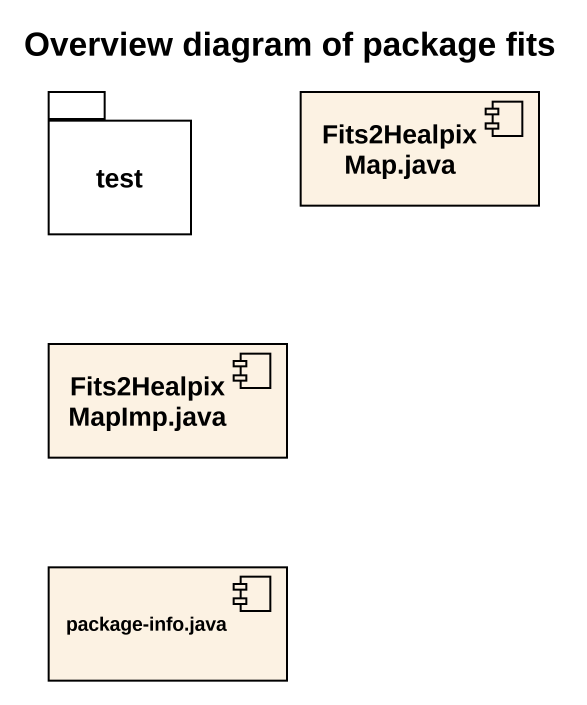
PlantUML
@startuml
title Overview diagram of package fits
package test {
}
component "Fits2HealpixMap.java" as Fits2HealpixMap_java
component "Fits2HealpixMapImp.java" as Fits2HealpixMapImp_java
component "package-info.java" as package_info_java
@enduml
